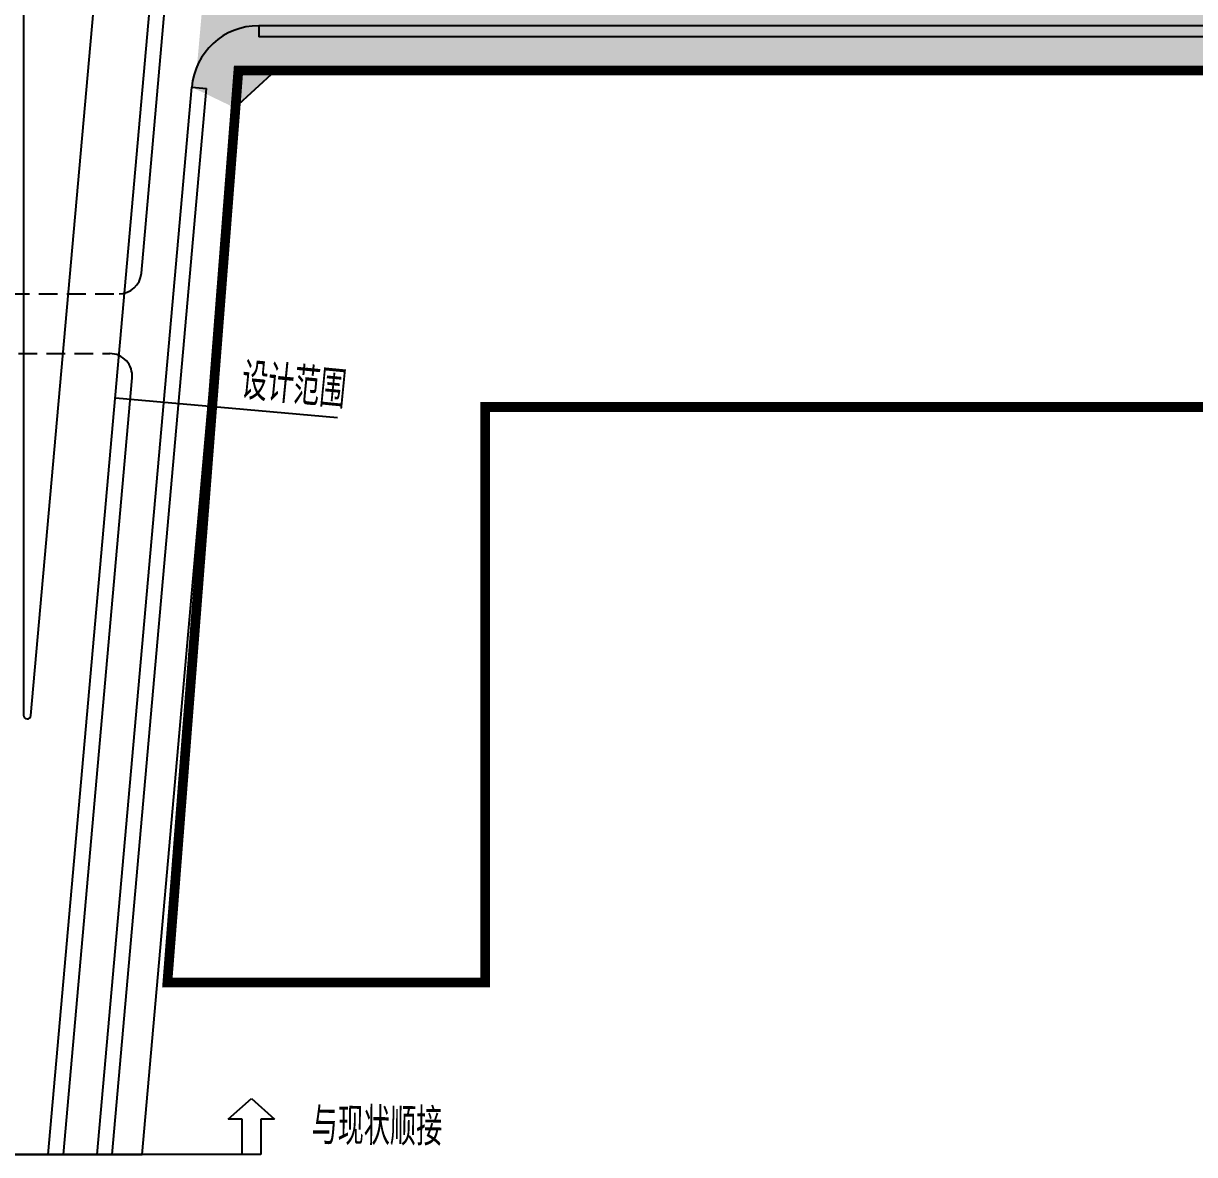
# Model space of a CAD drawing. Extents: x 113363 to 119694, y 18926 to 19620.
# Drawn here: x 115733.2 to 115889.9, y 19047 to 19198.3 of the extents above; entities that cross this region are included whole.
import ezdxf
from ezdxf.enums import TextEntityAlignment as Align

# ---------------------------------------------------------------- set-up
doc = ezdxf.new("R2010")
doc.units = 0
for name, pattern in [('CONTINOUS', [0]), ('HIDDENX2', [0.75, 0.5, -0.25]), ('PHANTOM2', [1.25, 0.625, -0.125, 0.125, -0.125, 0.125, -0.125])]:
    doc.linetypes.add(name, pattern=pattern)
for name, color, linetype in [('FW', 4, 'Continuous'), ('SGFW', 4, 'Continuous'), ('zone', 1, 'Continuous'), ('人行道', 1, 'Continuous'), ('地下通道', 6, 'Continuous'), ('树池绿化', 3, 'Continuous'), ('现状', 5, 'Continuous'), ('立道牙', 5, 'Continuous'), ('综合填充层', 12, 'Continuous'), ('设计范围', 4, 'Continuous')]:
    doc.layers.add(name, color=color, linetype=linetype)
doc.styles.add('HZTXT', font='ROMANS', dxfattribs={"width": 0.75, "bigfont": 'HZTXT'})

msp = doc.modelspace()

# ---------------------------------------------------------------- hatches: boundary and pattern name
at = {"layer": '综合填充层', "linetype": 'CONTINOUS'}
h = msp.add_hatch(dxfattribs=at)
h.set_pattern_fill('CROSS', color=256, scale=0.25, style=0)
h.paths.add_polyline_path([(116116.336, 19216.256), (116113.593, 19210), (116113.593, 19205), (116096.381, 19205), (116080.325, 19205), (116051.812, 19205), (116021.161, 19205), (115995.825, 19205), (115976.184, 19205), (115976.166, 19208.762), (115975.151, 19211.757), (115975.05, 19232.007), (115976.035, 19235.012), (115970.038, 19234.23), (115970.033, 19235.23), (115970.03, 19235.982), (115970.534, 19238.419), (115971.526, 19239.976), (115974.784, 19241.881), (115976.69, 19242.015), (115976.69, 19242.533), (115967.143, 19242.616), (115963.237, 19242.246), (115960.353, 19241.75), (115958.69, 19241.419), (115957, 19241.917), (115957.05, 19231.917), (115958.065, 19228.922), (115958.151, 19211.672), (115957.166, 19208.667), (115957.154, 19205), (115943.544, 19205), (115858.841, 19205), (115762.56, 19205), (115761.743, 19205.067), (115760.764, 19205.334), (115760.108, 19205.642), (115759.586, 19205.981), (115759.218, 19206.28), (115758.665, 19206.864), (115758.159, 19207.625), (115757.87, 19208.377), (115756.467, 19192.657), (115755.75, 19189.794), (115761.528, 19187.02), (115766.969, 19192), (115863.815, 19192), (115958.934, 19192), (116089.664, 19192), (116127.708, 19192), (116139.465, 19192), (116145.717, 19189.101), (116149.285, 19191.723), (116150.43, 19192.693), (116149.867, 19194.091), (116147.572, 19196.346), (116143.652, 19200.076), (116140.997, 19202.519), (116139.358, 19204.007), (116134.813, 19204), (116131.638, 19204), (116129.627, 19204), (116128.256, 19204), (116127.132, 19204), (116126.705, 19204.173), (116126.618, 19204.682), (116127.176, 19205.545), (116127.836, 19206.71), (116128.466, 19208.102), (116128.966, 19209.567), (116129.294, 19210.924), (116129.398, 19211.512), (116129.523, 19212.3), (116128.47, 19213.208), (116126.8, 19214.536), (116125.398, 19215.636), (116123.787, 19217.118), (116122.724, 19218.095), (116121.826, 19218.92), (116121.079, 19219.607), (116120.724, 19219.49), (116116.887, 19217.155)])

# ---------------------------------------------------------------- linework, layer by layer
at = {"layer": 'FW', "linetype": 'CONTINOUS'}
msp.add_line((115745.541, 19148.216), (115775.244, 19145.585), dxfattribs=at)
at = {"layer": 'zone', "color": 1, "linetype": 'PHANTOM2', "ltscale": 20}
msp.add_lwpolyline([(115752.5, 19070, 1.3, 1.3, 0), (115795, 19070, 1.3, 1.3, 0), (115795, 19147, 1.3, 1.3, 0), (116106, 19147, 1.3, 1.3, 0), (116106, 19192, 1.3, 1.3, 0), (115762, 19192, 1.3, 1.3, 0), (115752.5, 19070, 1.3, 1.3, 0)], format="xyseb", dxfattribs=at)
msp.add_lwpolyline([(115752.5, 19070, 1.3, 1.3, 0), (115795, 19070, 1.3, 1.3, 0), (115795, 19147, 1.3, 1.3, 0), (116106, 19147, 1.3, 1.3, 0), (116106, 19192, 1.3, 1.3, 0), (115762, 19192, 1.3, 1.3, 0), (115752.5, 19070, 1.3, 1.3, 0)], format="xyseb", dxfattribs=at)
at = {"layer": '人行道', "linetype": 'CONTINOUS', "ltscale": 10}
msp.add_line((115761.528, 19187.02), (115766.969, 19192), dxfattribs=at)
msp.add_line((115761.528, 19187.02), (115766.969, 19192), dxfattribs=at)
at = {"layer": '人行道', "linetype": 'Continuous', "ltscale": 10}
for p, q in [((116139.465, 19192), (115766.969, 19192)), ((115799.732, 19192), (115766.969, 19192)), ((116139.465, 19192), (115799.732, 19192))]:
    msp.add_line(p, q, dxfattribs=at)
at = {"layer": '人行道', "ltscale": 10}
msp.add_line((115749.123, 19046.991), (115761.528, 19187.02), dxfattribs=at)
msp.add_line((115749.123, 19046.991), (115761.528, 19187.02), dxfattribs=at)
at = {"layer": '地下通道', "linetype": 'HIDDENX2', "ltscale": 5}
for p, q in [((115694.07, 19162.145), (115746.037, 19162.145)), ((115694.07, 19162.145), (115746.037, 19162.145)), ((115695.067, 19154.145), (115744.797, 19154.145)), ((115695.067, 19154.145), (115744.797, 19154.145))]:
    msp.add_line(p, q, dxfattribs=at)
at = {"layer": '树池绿化', "linetype": 'CONTINOUS'}
for p, q in [((115764.715, 19198), (115764.715, 19196.5)), ((115764.715, 19198), (115764.715, 19196.5)), ((115957.151, 19196.5), (115764.715, 19196.5)), ((115816.443, 19196.5), (115764.715, 19196.5)), ((115957.151, 19196.5), (115816.443, 19196.5)), ((115755.75, 19189.794), (115757.742, 19189.618)), ((115755.75, 19189.794), (115757.742, 19189.618))]:
    msp.add_line(p, q, dxfattribs=at)
at = {"layer": '树池绿化'}
msp.add_lwpolyline([(115745.107, 19046.991), (115757.742, 19189.618)], dxfattribs=at)
msp.add_lwpolyline([(115745.107, 19046.991), (115757.742, 19189.618)], dxfattribs=at)
at = {"layer": '现状'}
for p, q in [((115733.25, 19467.951), (115733.25, 19105.773)), ((115733.25, 19467.951), (115733.25, 19105.773)), ((115734.248, 19105.729), (115744.024, 19216.085)), ((115734.248, 19105.729), (115744.024, 19216.085)), ((115736.574, 19046.991), (115751.496, 19215.437)), ((115736.574, 19046.991), (115751.496, 19215.437)), ((115749.025, 19164.881), (115753.416, 19214.447)), ((115749.025, 19164.881), (115753.416, 19214.447)), ((115743.099, 19046.991), (115755.75, 19189.794)), ((115743.099, 19046.991), (115755.75, 19189.794)), ((115738.582, 19046.991), (115747.785, 19150.881))]:
    msp.add_line(p, q, dxfattribs=at)
for centre, radius, start, end in [((115746.037, 19165.145), 3, 270, 354.93749), ((115744.797, 19151.145), 3, 354.93749, 90), ((115733.75, 19105.773), 0.5, 180, 354.93749), ((115733.75, 19105.773), 0.5, 180, 354.93749)]:
    msp.add_arc(centre, radius, start, end, dxfattribs=at)
at = {"layer": '立道牙', "ltscale": 10}
msp.add_line((116138.982, 19198), (115764.715, 19198), dxfattribs=at)
at = {"layer": '立道牙'}
for p, q in [((115816.443, 19198), (115764.715, 19198)), ((116138.982, 19198), (115816.443, 19198))]:
    msp.add_line(p, q, dxfattribs=at)
at = {"layer": '立道牙', "ltscale": 10}
msp.add_arc((115764.715, 19189), 9, 90, 174.93749, dxfattribs=at)
at = {"layer": '立道牙'}
msp.add_arc((115764.715, 19189), 9, 90, 174.93749, dxfattribs=at)
at = {"layer": '设计范围', "linetype": 'Continuous'}
for p, q in [((115760.651, 19051.747), (115763.75, 19054.491)), ((115763.75, 19054.491), (115766.843, 19051.74)), ((115762.491, 19051.745), (115760.651, 19051.747)), ((115762.486, 19046.993), (115762.491, 19051.745)), ((115765.003, 19051.742), (115764.998, 19046.991)), ((115766.843, 19051.74), (115765.003, 19051.742)), ((115764.998, 19046.991), (115674.998, 19046.991)), ((115764.998, 19046.991), (115762.486, 19046.993)), ((115764.998, 19046.991), (115762.486, 19046.993))]:
    msp.add_line(p, q, dxfattribs=at)
at = {"layer": '设计范围', "linetype": 'CONTINOUS'}
msp.add_line((115688.614, 19046.991), (115749.123, 19046.991), dxfattribs=at)
msp.add_line((115688.614, 19046.991), (115749.123, 19046.991), dxfattribs=at)

# ---------------------------------------------------------------- texts
at = {"layer": 'SGFW', "linetype": 'Continuous', "style": 'HZTXT', "width": 0.7}
msp.add_text('设计范围', height=5, rotation=354.40743, dxfattribs=at).set_placement((115762.219, 19148.103, 145))
msp.add_attdef('与现状顺接', text='与现状顺接', height=5, rotation=359.46994, dxfattribs=at).set_placement((115771.747, 19046.836), align=Align.BOTTOM_LEFT)

doc.saveas('drawing.dxf')
